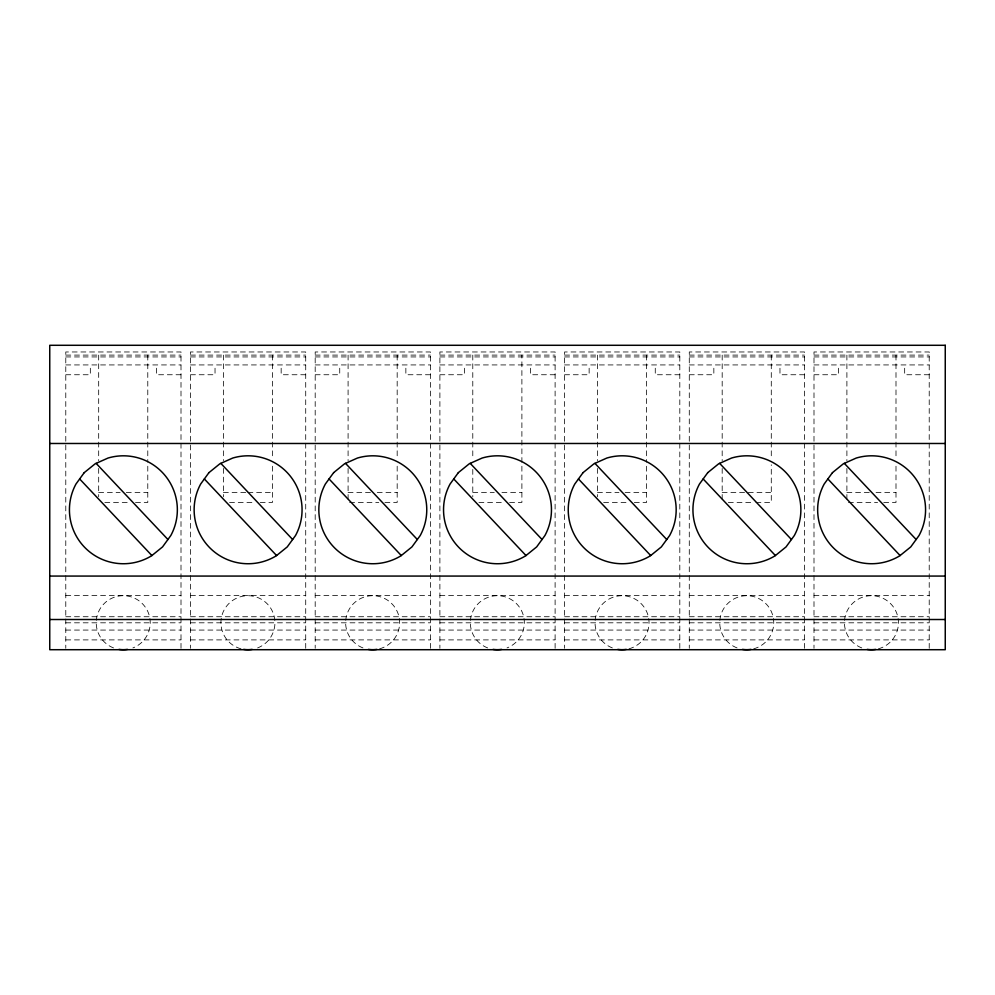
<?xml version="1.0" encoding="UTF-8"?>
<svg xmlns="http://www.w3.org/2000/svg" width="995" height="995" viewBox="0 0 995 995"><rect width="100%" height="100%" fill="white"/><g stroke="black" fill="none" stroke-linecap="round" stroke-linejoin="round"><path stroke-width="0.75" stroke-dasharray="4.97 3.73" d="M65.782 355.103L181.003 355.103M190.48 355.103L305.714 355.103M315.191 355.103L430.412 355.103M439.889 355.103L555.111 355.103M564.588 355.103L679.809 355.103M689.286 355.103L804.52 355.103M813.997 355.103L929.218 355.103M65.782 356.931L181.003 356.931M190.48 356.931L305.714 356.931M315.191 356.931L430.412 356.931M439.889 356.931L555.111 356.931M564.588 356.931L679.809 356.931M689.286 356.931L804.52 356.931M813.997 356.931L929.218 356.931M65.782 364.929L181.003 364.929M190.48 364.929L305.714 364.929M315.191 364.929L430.412 364.929M439.889 364.929L555.111 364.929M564.588 364.929L679.809 364.929M689.286 364.929L804.52 364.929M813.997 364.929L929.218 364.929M65.782 374.742L90.334 374.742L90.334 364.929M181.003 374.742L156.451 374.742L156.451 364.929M190.48 374.742L215.032 374.742L215.032 364.929M305.714 374.742L281.162 374.742L281.162 364.929M315.191 374.742L339.73 374.742L339.73 364.929M430.412 374.742L405.86 374.742L405.86 364.929M439.889 374.742L464.441 374.742L464.441 364.929M555.111 374.742L530.559 374.742L530.559 364.929M564.588 374.742L589.139 374.742L589.139 364.929M679.809 374.742L655.27 374.742L655.27 364.929M689.286 374.742L713.838 374.742L713.838 364.929M804.52 374.742L779.968 374.742L779.968 364.929M813.997 374.742L838.549 374.742L838.549 364.929M929.218 374.742L904.666 374.742L904.666 364.929M98.679 492.587L120.159 492.587M126.303 492.587L147.782 492.587M223.377 492.587L246.399 492.587M247.929 492.587L272.481 492.587M348.088 492.587L371.098 492.587M377.242 492.587L397.179 492.587M472.787 492.587L494.266 492.587M501.94 492.587L521.89 492.587M597.485 492.587L618.965 492.587M625.109 492.587L646.588 492.587M722.183 492.587L771.287 492.587M846.894 492.587L869.904 492.587M876.048 492.587L895.997 492.587M104.823 502.413L129.362 502.413M135.507 502.413L147.782 502.413L147.782 463.235M229.522 502.413L254.073 502.413M260.205 502.413L272.481 502.413L272.481 464.789M349.618 502.413L378.772 502.413M384.916 502.413L397.179 502.413L397.179 464.789M478.918 502.413L503.47 502.413M509.614 502.413L521.89 502.413L521.89 355.103M603.629 502.413L628.181 502.413M634.312 502.413L646.588 502.413L646.588 463.235M728.328 502.413L754.409 502.413M755.951 502.413L771.287 502.413L771.287 464.789M848.424 502.413L877.578 502.413M883.722 502.413L895.997 502.413L895.997 464.789M65.782 595.557L181.003 595.557M190.48 595.557L305.714 595.557M315.191 595.557L430.412 595.557M439.889 595.557L555.111 595.557M564.588 595.557L679.809 595.557M689.286 595.557L804.52 595.557M813.997 595.557L929.218 595.557M65.782 616.726L181.003 616.726M190.48 616.726L305.714 616.726M315.191 616.726L430.412 616.726M439.889 616.726L555.111 616.726M564.588 616.726L679.809 616.726M689.286 616.726L804.52 616.726M813.997 616.726L929.218 616.726M65.782 622.808L181.003 622.808M190.48 622.808L305.714 622.808M315.191 622.808L430.412 622.808M439.889 622.808L555.111 622.808M564.588 622.808L679.809 622.808M689.286 622.808L804.52 622.808M813.997 622.808L929.218 622.808M65.782 630.071L181.003 630.071M190.48 630.071L305.714 630.071M315.191 630.071L430.412 630.071M439.889 630.071L555.111 630.071M564.588 630.071L679.809 630.071M689.286 630.071L804.52 630.071M813.997 630.071L929.218 630.071M65.782 639.897L181.003 639.897M190.48 639.897L305.714 639.897M315.191 639.897L430.412 639.897M439.889 639.897L555.111 639.897M564.588 639.897L679.809 639.897M689.286 639.897L804.52 639.897M813.997 639.897L929.218 639.897M929.218 648.317L929.218 351.969L813.997 351.969L813.997 648.317M895.997 355.103L895.997 459.155M846.894 355.103L846.894 460.697M846.894 468.421L846.894 502.413M804.52 648.317L804.52 351.969L689.286 351.969L689.286 648.317M771.287 355.103L771.287 459.155M722.183 355.103L722.183 460.697M722.183 468.421L722.183 502.413M679.809 648.317L679.809 351.969L564.588 351.969L564.588 648.317M646.588 355.103L646.588 462.252M597.485 355.103L597.485 460.697M597.485 468.421L597.485 496.803M555.111 648.317L555.111 351.969L439.889 351.969L439.889 648.317M472.787 355.103L472.787 459.155M472.787 469.416L472.787 496.803M430.412 648.317L430.412 351.969L315.191 351.969L315.191 648.317M397.179 355.103L397.179 459.155M348.088 355.103L348.088 460.697M348.088 468.421L348.088 502.413M305.714 648.317L305.714 351.969L190.48 351.969L190.48 648.317M272.481 355.103L272.481 459.155M223.377 355.103L223.377 460.697M223.377 468.421L223.377 496.803M181.003 648.317L181.003 351.969L65.782 351.969L65.782 648.317M147.782 355.103L147.782 462.252M98.679 355.103L98.679 460.697M98.679 468.421L98.679 496.803M113.554 647.919A27.002 27.002 0 0 1 101.664 606.452A27.002 27.002 0 0 1 144.797 606.452A27.002 27.002 0 0 1 132.907 647.919M861.769 647.919A27.002 27.002 0 0 1 850.451 605.719A27.002 27.002 0 0 1 894.095 607.995A27.002 27.002 0 0 1 878.436 648.79M737.071 647.919A27.002 27.002 0 0 1 725.753 605.719A27.002 27.002 0 0 1 769.384 607.995A27.002 27.002 0 0 1 753.725 648.79M612.36 647.919A27.002 27.002 0 0 1 601.055 605.719A27.002 27.002 0 0 1 644.685 607.995A27.002 27.002 0 0 1 629.027 648.79M487.662 647.919A27.002 27.002 0 0 1 475.772 606.452A27.002 27.002 0 0 1 518.905 606.452A27.002 27.002 0 0 1 507.015 647.919M362.964 647.919A27.002 27.002 0 0 1 351.645 605.719A27.002 27.002 0 0 1 395.289 607.995A27.002 27.002 0 0 1 379.63 648.79M240.939 648.79A27.002 27.002 0 0 1 225.28 607.995A27.002 27.002 0 0 1 268.924 605.719A27.002 27.002 0 0 1 257.606 647.919"/><path stroke-width="1.49" d="M49.75 443.484L945.25 443.484M49.75 576.068L945.25 576.068M49.75 619.512L945.25 619.512M844.32 463.359L916.146 539.501M827.865 478.956L900.102 555.546M719.621 463.359L791.435 539.501M703.166 478.956L775.404 555.546M594.923 463.359L666.737 539.501M578.456 478.956L650.693 555.546M470.212 463.359L542.039 539.501M453.757 478.956L525.994 555.546M345.514 463.359L417.328 539.501M329.059 478.956L401.296 555.546M220.815 463.359L292.63 539.501M204.348 478.956L276.585 555.546M96.117 463.359L167.931 539.501M79.65 478.956L151.887 555.546M127.459 649.387A27.002 27.002 0 0 1 119.002 649.387M875.675 649.387A27.002 27.002 0 0 1 867.217 649.387M750.964 649.387A27.002 27.002 0 0 1 742.506 649.387M626.265 649.387A27.002 27.002 0 0 1 617.808 649.387M501.567 649.387A27.002 27.002 0 0 1 493.11 649.387M376.869 649.387A27.002 27.002 0 0 1 368.411 649.387M252.158 649.387A27.002 27.002 0 0 1 243.7 649.387M84.239 472.637L75.968 484.03A53.966 53.966 0 0 0 151.601 555.782L162.546 546.914L170.817 535.521A53.966 53.966 0 0 0 108.057 458.036L95.197 463.769L84.239 472.637M208.95 472.637L200.667 484.03A53.966 53.966 0 0 0 276.299 555.782L287.244 546.914L295.527 535.521A53.966 53.966 0 0 0 232.755 458.036L219.895 463.769L208.95 472.637M333.648 472.637L325.365 484.03A53.966 53.966 0 0 0 400.997 555.782L411.942 546.914L420.226 535.521A53.966 53.966 0 0 0 357.466 458.036L344.593 463.769L333.648 472.637M458.347 472.637L450.076 484.03A53.966 53.966 0 0 0 525.708 555.782L536.653 546.914L544.924 535.521A53.966 53.966 0 0 0 482.165 458.036L469.292 463.769L458.347 472.637M583.058 472.637L574.774 484.03A53.966 53.966 0 0 0 650.407 555.782L661.352 546.914L669.635 535.521A53.966 53.966 0 0 0 606.863 458.036L594.003 463.769L583.058 472.637M707.756 472.637L699.473 484.03A53.966 53.966 0 0 0 775.105 555.782L786.05 546.914L794.333 535.521A53.966 53.966 0 0 0 731.574 458.036L718.701 463.769L707.756 472.637M832.454 472.637L824.183 484.03A53.966 53.966 0 0 0 899.803 555.782L910.761 546.914L919.032 535.521A53.966 53.966 0 0 0 856.272 458.036L843.399 463.769L832.454 472.637M945.25 345.29L49.75 345.29L49.75 649.71L945.25 649.71L945.25 345.29"/></g></svg>
